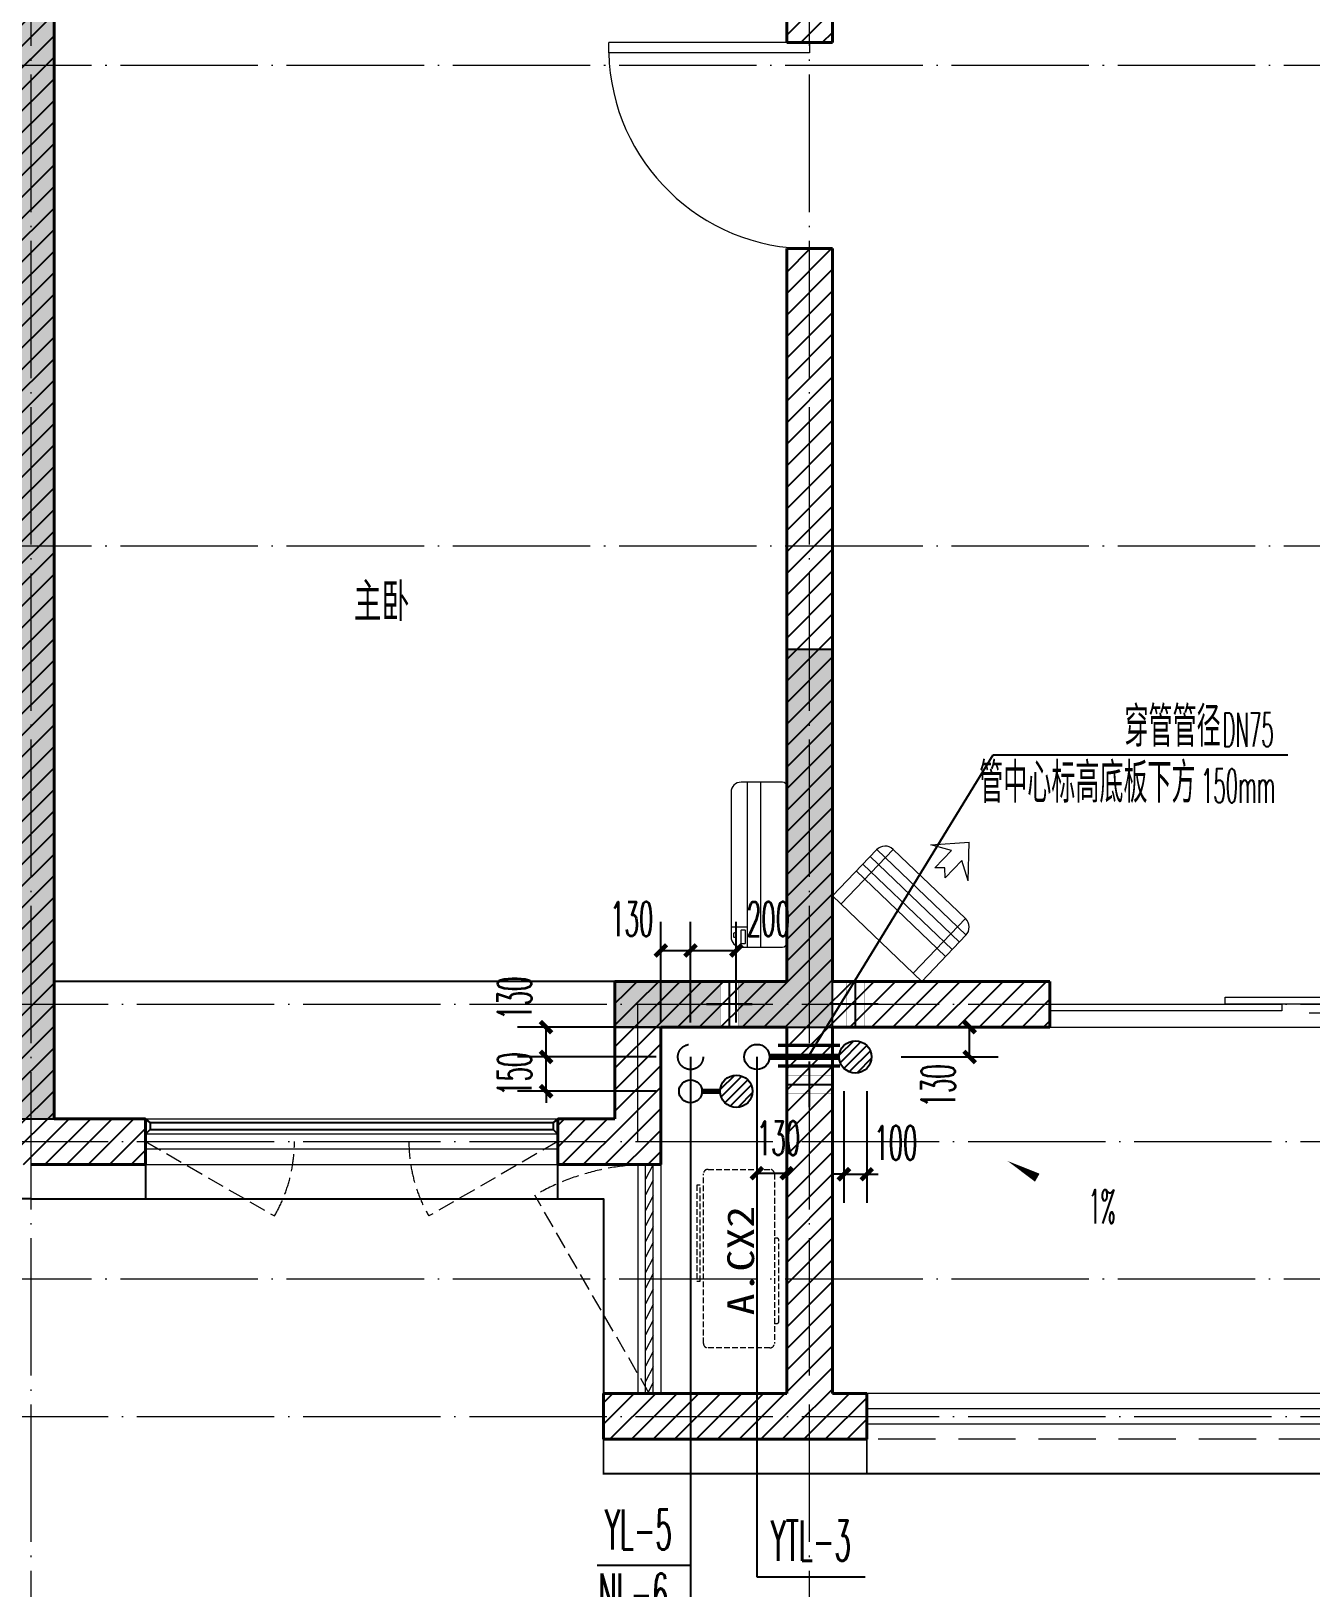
# Model space of a CAD drawing. Extents: x 27938 to 1042331, y -235042 to 1535213.
# Drawn here: x 706817 to 712406, y 134034 to 140832 of the extents above; entities that cross this region are included whole.
import ezdxf

# ---------------------------------------------------------------- set-up
doc = ezdxf.new("R2010")
doc.units = 0
doc.header["$LTSCALE"] = 1000
doc.header["$MEASUREMENT"] = 0
doc.linetypes.add('DASH', pattern=[0.35, 0.25, -0.1])
doc.linetypes.add('DOTE', pattern=[2.42, 2, -0.2, 0.02, -0.2])
for name, color, linetype in [('$RECOVER_210609100354-0', 7, 'Continuous'), ('$RECOVER_210609100354-5', 7, 'Continuous'), ('3-栏杆1', 135, 'Continuous'), ('3.5方案汇报，与郭总、侯月琴确定户型_t8$0$2020.03.04 -1安徽标准化洋房户型(UA）_t8_t8$0$看线', 154, 'Continuous'), ('COLUMN', 9, 'Continuous'), ('DIM_凝结', 3, 'Continuous'), ('DIM_阳台', 132, 'Continuous'), ('DIM_雨水', 3, 'Continuous'), ('EQUIP_地漏', 7, 'Continuous'), ('PIPE-凝结', 150, 'N'), ('PIPE-阳台', 132, 'YT'), ('PUB_TEXT', 4, 'Continuous'), ('TWT_DIM', 3, 'Continuous'), ('VALVE_不分区给水', 7, 'Continuous'), ('VPIPE-凝结', 150, 'Continuous'), ('VPIPE-阳台', 132, 'YT'), ('VPIPE-雨水', 4, 'DASH'), ('保温', 6, 'Continuous'), ('机电标识类', 1, 'Continuous'), ('看线', 251, 'Continuous')]:
    doc.layers.add(name, color=color, linetype=linetype)
for name, color, linetype, lineweight in [('DOTE', 19, 'DOTE', 9), ('PUB_HATCH', 8, 'Continuous', 9), ('WALL', 9, 'Continuous', 40), ('WINDOW', 8, 'Continuous', 15), ('平面-排水沟', 86, 'Continuous', 15), ('平面-栏杆', 135, 'Continuous', 15), ('平面-看线', 45, 'Continuous', 15), ('平面-空调室内机', 176, 'Continuous', 9), ('平面-空调预留孔', 173, 'Continuous', 15), ('空调', 76, 'Continuous', 13)]:
    doc.layers.add(name, color=color, linetype=linetype, lineweight=lineweight)
doc.styles.add('_TCH_DIM', font='SIMPLEX.shx', dxfattribs={"width": 0.6, "oblique": 10, "bigfont": 'hztxt.shx'})
doc.styles.add('_TCH_DIM_T3', font='SIMPLEX.shx', dxfattribs={"width": 0.494118, "bigfont": 'GBCBIG.shx'})
doc.styles.add('_TWT_SERIAL', font='simplex.shx', dxfattribs={"width": 0.6, "oblique": 10, "height": 3, "bigfont": 'aadri.shx'})
doc.styles.get("Standard").update_dxf_attribs({"font": 'gbenor.shx', "bigfont": 'gbcbig.shx'})
doc.styles.add('黑体', font='simhei.ttf')
doc.linetypes.add('N', pattern='A,3,-0.2,["N",Standard,S=0.25,R=0,X=-0.1,Y=-0.115],-0.2', length=3.4)
doc.linetypes.add('YT', pattern='A,3,-0.2,["YT",Standard,S=0.25,R=0,X=-0.1,Y=-0.115],-0.35', length=3.55)
doc.dimstyles.new('_TWT_ARCH&&50', dxfattribs={"dimtxt": 148.75, "dimasz": 50, "dimexe": 125, "dimexo": 150, "dimgap": 63.125, "dimtad": 1, "dimdec": 0, "dimzin": 0, "dimdsep": 46, "dimtxsty": '_TCH_DIM_T3', "dimblk": 'ARCHTICK', "dimcen": 0.09, "dimclrt": 7, "dimazin": 2, "dimtfac": 1, "dimtdec": 0, "dimtix": 1, "dimtmove": 2, "dimatfit": 3, "dimfxl": 1, "dimtolj": 1, "dimtzin": 0, "dimarcsym": 0})
pattern_1 = [(45, (0, 47.75), (-47.022601, 47.022601), [])]

# ---------------------------------------------------------------- blocks, each defined once
blk = doc.blocks.new('GFDGDGRDGRDG')
at = {"layer": 'DOTE', "linetype": 'DOTE', "ltscale": 0.3}
for p, q in [((599993.7, 360558.3), (599993.7, 376108.3)), ((603393.7, 360558.3), (603393.7, 368758.3)), ((626393.7, 368458.3), (573593.7, 368458.3)), ((626393.7, 366358.3), (573593.7, 366358.3)), ((573593.7, 364358.3), (626393.7, 364358.3)), ((602643.7, 363758.3), (602643.7, 364358.3)), ((573593.7, 363758.3), (626393.7, 363758.3)), ((626393.7, 363158.3), (573593.7, 363158.3)), ((573593.7, 362558.3), (626393.7, 362558.3))]:
    blk.add_line(p, q, dxfattribs=at)
blk = doc.blocks.new('HFHFHFHFTF')
at = {"layer": 'PUB_HATCH'}
blk.add_hatch(color=256, dxfattribs=at).paths.add_polyline_path([(564216.6, 366523.7), (564216.6, 368173.7), (564016.6, 368173.7), (564016.6, 366723.7), (563266.6, 366723.7), (563266.6, 366523.7)])
at = {"layer": 'COLUMN', "color": 8}
for p, q in [((564216.6, 368173.7), (564016.6, 368173.7)), ((564016.6, 368173.7), (564016.6, 366723.7)), ((564216.6, 366523.7), (564216.6, 368173.7)), ((564016.6, 366723.7), (563266.6, 366723.7)), ((563266.6, 366723.7), (563266.6, 366523.7)), ((563266.6, 366523.7), (564216.6, 366523.7))]:
    blk.add_line(p, q, dxfattribs=at)
blk = doc.blocks.new('DSFDS')
at = {"layer": '3-栏杆1', "color": 0}
for p, q in [((490702.7, 517230.7), (490682.5, 517248.5)), ((490682.5, 517248.5), (490702.7, 517230.7)), ((490682.5, 517181.5), (490702.7, 517201.4)), ((492462.2, 517230.6), (490702.7, 517230.7)), ((490702.7, 517230.7), (490702.7, 517201.4)), ((490702.7, 517201.4), (492462.2, 517201.3)), ((492462.2, 517230.7), (492482.5, 517248.5)), ((492482.5, 517248.5), (492462.2, 517230.7)), ((492462.2, 517230.7), (492462.2, 517201.4)), ((492462.2, 517201.4), (492482.5, 517181.5)), ((492482.5, 517181.5), (492462.2, 517201.4))]:
    blk.add_line(p, q, dxfattribs=at)
blk = doc.blocks.new('dongkong')
at = {"color": 0}
blk.add_wipeout([(-603756, 210771), (-603756, 210570.8), (-603836, 210570.8), (-603836, 210771)], dxfattribs=at)
at = {"layer": '机电标识类', "color": 0, "linetype": 'DASH', "ltscale": 400}
for p, q in [((-603796, 210771), (-603796, 210570.8)), ((-603896, 210670.7), (-603696, 210670.7))]:
    blk.add_line(p, q, dxfattribs=at)
at = {"layer": '空调', "color": 0, "linetype": 'DASH', "const_width": 2}
blk.add_lwpolyline([(-603756, 210771), (-603756, 210570.8), (-603836, 210570.8), (-603836, 210771)], close=True, dxfattribs=at)
blk = doc.blocks.new('ferre')
at = {"layer": '平面-空调预留孔', "color": 0, "linetype": 'DASH', "ltscale": 0.1}
for p, q in [((93392.7, 115403.5), (93392.7, 115393.5)), ((93402.7, 115383.5), (93755.6, 115383.5)), ((93765.6, 115393.5), (93765.6, 115403.5))]:
    blk.add_line(p, q, dxfattribs=at)
blk.add_lwpolyline([(93996.7, 115742.6), (93576.8, 115742.6), (93576.8, 115727.5), (93996.7, 115727.5)], close=True, dxfattribs=at)
blk.add_lwpolyline([(94045.9, 115403.5), (93305.9, 115403.5, -0.414214), (93285.9, 115423.5), (93285.9, 115693.5, -0.414214), (93305.9, 115713.5), (94045.9, 115713.5, -0.414214), (94065.9, 115693.5), (94065.9, 115423.5, -0.414214)], format="xyb", close=True, dxfattribs=at)
for centre, start, end in [((93402.7, 115393.5), 180, 270), ((93755.6, 115393.5), 270, 0)]:
    blk.add_arc(centre, 10, start, end, dxfattribs=at)
at = {"layer": '平面-空调预留孔', "color": 0, "linetype": 'DASH', "ltscale": 0.1, "style": '黑体', "width": 1.2}
blk.add_text('A.CX2', height=117.05, dxfattribs=at).set_placement((93428.3, 115492.1))
blk = doc.blocks.new('fergve')
at = {"layer": '平面-空调预留孔', "color": 8, "linetype": 'DASH', "ltscale": 0.1}
blk.add_blockref('ferre', (25670, -60415.8), dxfattribs=at)
blk = doc.blocks.new('A$C001338C2')
at = {"color": 0}
for p, q in [((845, 303.6), (55, 303.6)), ((109.1, 214.8), (109.1, 303.6)), ((0, 248.6), (0, 22)), ((900, 22), (900, 248.6)), ((22, 0), (878, 0))]:
    blk.add_line(p, q, dxfattribs=at)
at = {"color": 0, "lineweight": 5}
for p, q in [((900, 214.8), (0, 214.8)), ((900, 143.2), (0, 143.2))]:
    blk.add_line(p, q, dxfattribs=at)
at = {"color": 0}
for points in [[(73.1, 275), (56.8, 275, -0.414214), (51.3, 280.5), (51.3, 283.4, -0.414214), (56.8, 288.9), (73.1, 288.9, -0.414214), (78.6, 283.4), (78.6, 280.5, -0.414214)], [(89.2, 226.4), (22.2, 226.4, -0.414214), (16.7, 231.9), (16.7, 243.1, -0.414214), (22.2, 248.6), (89.2, 248.6, -0.414214), (94.7, 243.1), (94.7, 231.9, -0.414214)]]:
    blk.add_lwpolyline(points, format="xyb", close=True, dxfattribs=at)
for centre, radius, start, end in [((55, 248.6), 55, 90, 180), ((845, 248.6), 55, 360, 90), ((22, 22), 22, 180, 270), ((878, 22), 22, 270, 360)]:
    blk.add_arc(centre, radius, start, end, dxfattribs=at)
blk = doc.blocks.new('dasdasf1sa2f31as32f')
at = {"color": 0}
for p, q in [((-116, 585.6), (43.3, 640.5)), ((82.7, 476.6), (43.3, 640.5)), ((-22.8, 585.5), (-116, 585.6)), ((-22.8, 585.5), (-73.4, 493.2)), ((32.4, 555.1), (-18.1, 462.9)), ((82.7, 476.6), (32.4, 555.1)), ((-473.5, 259.7), (-339.5, 504)), ((-269.8, 524.3), (-427.7, 236.5)), ((134.6, 245.5), (-338.8, 505.1)), ((-269.8, 524.3), (113.7, 314)), ((-31.3, 504.4), (-73.4, 493.2)), ((-18.1, 462.9), (-31.3, 504.4)), ((92.6, 168.8), (-380.9, 428.5)), ((114.7, 208.4), (-359.1, 468.2)), ((72.3, 131.9), (-401.1, 391.6)), ((113.7, 314), (-44.2, 26.2)), ((0, 0), (-473.5, 259.7)), ((134, 244.4), (0, 0))]:
    blk.add_line(p, q, dxfattribs=at)
for centre, start, end in [((-294.5, 479.4), 61.25933, 151.25933), ((89, 269), 331.25933, 61.25933)]:
    blk.add_arc(centre, 51.3, start, end, dxfattribs=at)
blk = doc.blocks.new('A$C04040EB5')
at = {"layer": '保温', "linetype": 'Continuous', "ltscale": 10}
h = blk.add_hatch(dxfattribs=at)
h.set_pattern_fill('HEX', color=251, scale=10, angle=90, style=0)
h.set_pattern_definition([(90, (-503782.47, -516048.461), (-16.49778, 1e-15), [9.525, -19.05]), (210, (-503782.47, -516048.461), (8.24889, -14.2874966), [9.525, -19.05]), (150, (-503782.47, -516038.936), (-8.24889, -14.2874966), [9.525, -19.05])])
edge = h.paths.add_edge_path()
edge.add_line((200, 4800), (0, 4800))
edge.add_line((0, 4800), (0.1, 0))
edge.add_line((0.1, 0), (200.1, 0))
edge.add_line((200.1, 0), (200, 4800))
at = {"layer": '保温', "color": 251, "linetype": 'ByBlock', "ltscale": 10}
blk.add_line((0, 0), (200, 0), dxfattribs=at)
blk = doc.blocks.new('$VALVE$00000533')
at = {"ltscale": 0.5, "const_width": 25}
for points in [[(-225, 75), (225, 75)], [(-225, -75), (225, -75)]]:
    blk.add_lwpolyline(points, dxfattribs=at)
blk = doc.blocks.new('_ArchTick')
at = {"color": 0, "linetype": 'ByBlock', "const_width": 0.4}
blk.add_lwpolyline([(-0.5, -0.5), (0.5, 0.5)], dxfattribs=at)
blk = doc.blocks.new('*D369')
at = {"layer": 'Defpoints', "color": 0}
for p in [(710466.6, 136482.2), (710915.8, 136482.2), (710466.6, 136352.3)]:
    blk.add_point(p, dxfattribs=at)
at = {"layer": 'TWT_DIM', "color": 0, "lineweight": -2}
for p, q in [((710616.6, 136482.2), (711040.8, 136482.2)), ((710915.8, 136352.3), (710915.8, 136482.2)), ((710616.6, 136352.3), (711040.8, 136352.3))]:
    blk.add_line(p, q, dxfattribs=at)
at = {"layer": 'TWT_DIM', "color": 0, "lineweight": -2, "xscale": 50, "yscale": 50, "zscale": 50}
for p, rotation in [((710915.8, 136482.2), 90), ((710915.8, 136352.3), 270)]:
    blk.add_blockref('_ArchTick', p, dxfattribs=dict(at, rotation=rotation))
at = {"layer": 'TWT_DIM', "color": 7, "insert": (710778.3, 136225.7), "char_height": 148.75, "attachment_point": 5, "rotation": 90, "style": '_TCH_DIM_T3'}
blk.add_mtext('\\A1;130', dxfattribs=at)
blk = doc.blocks.new('*D370')
at = {"layer": 'Defpoints', "color": 0}
for p in [(710366.6, 136352.3), (710466.6, 136352.3), (710466.6, 135839.8)]:
    blk.add_point(p, dxfattribs=at)
at = {"layer": 'TWT_DIM', "color": 0, "lineweight": -2}
for p, q in [((710366.6, 136202.3), (710366.6, 135714.8)), ((710466.6, 136202.3), (710466.6, 135714.8)), ((710366.6, 135839.8), (710316.6, 135839.8)), ((710366.6, 135839.8), (710466.6, 135839.8)), ((710466.6, 135839.8), (710516.6, 135839.8))]:
    blk.add_line(p, q, dxfattribs=at)
at = {"layer": 'TWT_DIM', "color": 0, "lineweight": -2, "xscale": 50, "yscale": 50, "zscale": 50}
blk.add_blockref('_ArchTick', (710366.6, 135839.8), dxfattribs=at)
at = {"layer": 'TWT_DIM', "color": 0, "lineweight": -2, "xscale": 50, "yscale": 50, "zscale": 50, "rotation": 180}
blk.add_blockref('_ArchTick', (710466.6, 135839.8), dxfattribs=at)
at = {"layer": 'TWT_DIM', "color": 7, "insert": (710593.2, 135977.3), "char_height": 148.75, "attachment_point": 5, "style": '_TCH_DIM_T3'}
blk.add_mtext('\\A1;100', dxfattribs=at)
blk = doc.blocks.new('*D371')
at = {"layer": 'Defpoints', "color": 0}
for p in [(709986.6, 136352.3), (710116.6, 136352.3), (710116.6, 135844.8)]:
    blk.add_point(p, dxfattribs=at)
at = {"layer": 'TWT_DIM', "color": 0, "lineweight": -2}
for p, q in [((709986.6, 136202.3), (709986.6, 135719.8)), ((710116.6, 136202.3), (710116.6, 135719.8)), ((709986.6, 135844.8), (710116.6, 135844.8))]:
    blk.add_line(p, q, dxfattribs=at)
at = {"layer": 'TWT_DIM', "color": 0, "lineweight": -2, "xscale": 50, "yscale": 50, "zscale": 50, "rotation": 180}
blk.add_blockref('_ArchTick', (709986.6, 135844.8), dxfattribs=at)
at = {"layer": 'TWT_DIM', "color": 0, "lineweight": -2, "xscale": 50, "yscale": 50, "zscale": 50}
blk.add_blockref('_ArchTick', (710116.6, 135844.8), dxfattribs=at)
at = {"layer": 'TWT_DIM', "color": 7, "insert": (710081.2, 135997.9), "char_height": 148.75, "attachment_point": 5, "style": '_TCH_DIM_T3'}
blk.add_mtext('\\A1;130', dxfattribs=at)
blk = doc.blocks.new('*D372')
at = {"layer": 'Defpoints', "color": 0}
for p in [(709896.6, 136817.1), (709696.6, 136352.3), (709896.6, 136352.3)]:
    blk.add_point(p, dxfattribs=at)
at = {"layer": 'TWT_DIM', "color": 0, "lineweight": -2}
for p, q in [((709696.6, 136502.3), (709696.6, 136942.1)), ((709896.6, 136502.3), (709896.6, 136942.1)), ((709696.6, 136817.1), (709896.6, 136817.1))]:
    blk.add_line(p, q, dxfattribs=at)
at = {"layer": 'TWT_DIM', "color": 0, "lineweight": -2, "xscale": 50, "yscale": 50, "zscale": 50, "rotation": 180}
blk.add_blockref('_ArchTick', (709696.6, 136817.1), dxfattribs=at)
at = {"layer": 'TWT_DIM', "color": 0, "lineweight": -2, "xscale": 50, "yscale": 50, "zscale": 50}
blk.add_blockref('_ArchTick', (709896.6, 136817.1), dxfattribs=at)
at = {"layer": 'TWT_DIM', "color": 7, "insert": (710036.7, 136954.6), "char_height": 148.75, "attachment_point": 5, "style": '_TCH_DIM_T3'}
blk.add_mtext('\\A1;200', dxfattribs=at)
blk = doc.blocks.new('*D373')
at = {"layer": 'Defpoints', "color": 0}
for p in [(709696.6, 136817.1), (709566.6, 136352.3), (709696.6, 136352.3)]:
    blk.add_point(p, dxfattribs=at)
at = {"layer": 'TWT_DIM', "color": 0, "lineweight": -2}
for p, q in [((709566.6, 136502.3), (709566.6, 136942.1)), ((709696.6, 136502.3), (709696.6, 136942.1)), ((709566.6, 136817.1), (709696.6, 136817.1))]:
    blk.add_line(p, q, dxfattribs=at)
at = {"layer": 'TWT_DIM', "color": 0, "lineweight": -2, "xscale": 50, "yscale": 50, "zscale": 50, "rotation": 180}
blk.add_blockref('_ArchTick', (709566.6, 136817.1), dxfattribs=at)
at = {"layer": 'TWT_DIM', "color": 0, "lineweight": -2, "xscale": 50, "yscale": 50, "zscale": 50}
blk.add_blockref('_ArchTick', (709696.6, 136817.1), dxfattribs=at)
at = {"layer": 'TWT_DIM', "color": 7, "insert": (709440, 136954.6), "char_height": 148.75, "attachment_point": 5, "style": '_TCH_DIM_T3'}
blk.add_mtext('\\A1;130', dxfattribs=at)
blk = doc.blocks.new('*D374')
at = {"layer": 'Defpoints', "color": 0}
for p in [(709065.6, 136352.3), (709696.6, 136352.3), (709696.6, 136202.3)]:
    blk.add_point(p, dxfattribs=at)
at = {"layer": 'TWT_DIM', "color": 0, "lineweight": -2}
for p, q in [((709065.6, 136352.3), (709065.6, 136402.3)), ((709546.6, 136352.3), (708940.6, 136352.3)), ((709065.6, 136202.3), (709065.6, 136352.3)), ((709546.6, 136202.3), (708940.6, 136202.3)), ((709065.6, 136202.3), (709065.6, 136152.3))]:
    blk.add_line(p, q, dxfattribs=at)
at = {"layer": 'TWT_DIM', "color": 0, "lineweight": -2, "xscale": 50, "yscale": 50, "zscale": 50}
for p, rotation in [((709065.6, 136352.3), 270), ((709065.6, 136202.3), 90)]:
    blk.add_blockref('_ArchTick', p, dxfattribs=dict(at, rotation=rotation))
at = {"layer": 'TWT_DIM', "color": 7, "insert": (708928.1, 136277.3), "char_height": 148.75, "attachment_point": 5, "rotation": 90, "style": '_TCH_DIM_T3'}
blk.add_mtext('\\A1;150', dxfattribs=at)
blk = doc.blocks.new('*D375')
at = {"layer": 'Defpoints', "color": 0}
for p in [(709065.6, 136482.3), (709696.6, 136482.3), (709696.6, 136352.3)]:
    blk.add_point(p, dxfattribs=at)
at = {"layer": 'TWT_DIM', "color": 0, "lineweight": -2}
for p, q in [((709546.6, 136482.3), (708940.6, 136482.3)), ((709065.6, 136352.3), (709065.6, 136482.3)), ((709546.6, 136352.3), (708940.6, 136352.3))]:
    blk.add_line(p, q, dxfattribs=at)
at = {"layer": 'TWT_DIM', "color": 0, "lineweight": -2, "xscale": 50, "yscale": 50, "zscale": 50}
for p, rotation in [((709065.6, 136482.3), 90), ((709065.6, 136352.3), 270)]:
    blk.add_blockref('_ArchTick', p, dxfattribs=dict(at, rotation=rotation))
at = {"layer": 'TWT_DIM', "color": 7, "insert": (708928.1, 136608.9), "char_height": 148.75, "attachment_point": 5, "rotation": 90, "style": '_TCH_DIM_T3'}
blk.add_mtext('\\A1;130', dxfattribs=at)
blk = doc.blocks.new('$TwtSys$00000141')
for p, q in [((-141, 12), (-15, 138)), ((-141, 12), (-15, 138)), ((-131, -53), (53, 131)), ((-131, -53), (53, 131)), ((-100, -100), (100, 100)), ((-100, -100), (100, 100)), ((-49, -131), (131, 49)), ((-49, -131), (131, 49)), ((17, -138), (138, -17)), ((17, -138), (138, -17))]:
    blk.add_line(p, q)
blk.add_circle((0, 0), 141)
blk.add_circle((0, 0), 141)
blk = doc.blocks.new('$WINLIB2D$00000001')
at = {"color": 0}
for points in [[(-0.5, 0.5), (-0.5, -0.5)], [(-0.5, 0.5), (0.5, 0.5)], [(0.5, -0.5), (0.5, 0.5)], [(0.5, 0.1667), (-0.5, 0.1667)], [(0.5, -0.1667), (-0.5, -0.1667)], [(-0.5, -0.5), (0.5, -0.5)]]:
    blk.add_lwpolyline(points, dxfattribs=at)
blk = doc.blocks.new('$DorLib2D$00000138')
at = {"color": 0, "linetype": 'Continuous'}
for p, q in [((-0.2875, 0), (-0.2875, 0.1538)), ((-0.2875, 0.1538), (0, 0.1538)), ((0, 0.1538), (0, 0)), ((0.2875, 0.1538), (0, 0.1538)), ((0.2875, 0), (0.2875, 0.1538)), ((-0.5, -0.1399), (-0.5, 0)), ((-0.5, 0), (-0.2188, 0)), ((0, 0), (-0.2875, 0)), ((-0.2188, 0), (-0.2188, -0.1399)), ((0, 0), (0.2875, 0)), ((0.2188, 0), (0.2188, -0.1399)), ((0.5, 0), (0.2188, 0)), ((0.5, 0), (0.5, -0.1946)), ((0.5, -0.1399), (0.5, 0)), ((-0.2188, -0.1399), (-0.5, -0.1399)), ((0.2188, -0.1399), (0.5, -0.1399)), ((-0.1857, -0.186), (-0.037, -0.186)), ((-0.037, -0.186), (-0.1019, -0.2583)), ((-0.1019, -0.2583), (-0.1019, -0.186)), ((0.1857, -0.186), (0.037, -0.186)), ((0.037, -0.186), (0.1019, -0.2583)), ((0.1019, -0.2583), (0.1019, -0.186))]:
    blk.add_line(p, q, dxfattribs=at)
blk = doc.blocks.new('$DorLib2D$00000001')
for p, q in [((0.45, 0.975), (0.5, 0.975)), ((0.45, 0), (0.45, 0.975)), ((0.5, 0), (0.5, 0.975)), ((0.5, 0), (0.45, 0))]:
    blk.add_line(p, q)
at = {"lineweight": 13}
blk.add_arc((0.475, 0), 0.975, 91.46928, 180, dxfattribs=at)
blk = doc.blocks.new('$WINLIB2D$00000039')
at = {"color": 0}
for points in [[(-0.5, 0.5), (-0.5, -0.5)], [(0.5, 0.5), (-0.5, 0.5)], [(0.5, -0.5), (0.5, 0.5)], [(-0.5, 0.1667), (0.5, 0.1667)], [(-0.3839, -0.1667), (-0.448, 0.1667)], [(-0.3159, -0.1667), (-0.38, 0.1667)], [(-0.2479, -0.1667), (-0.312, 0.1667)], [(-0.1799, -0.1667), (-0.244, 0.1667)], [(-0.1119, -0.1667), (-0.176, 0.1667)], [(-0.0439, -0.1667), (-0.108, 0.1667)], [(0.0241, -0.1667), (-0.04, 0.1667)], [(0.0921, -0.1667), (0.028, 0.1667)], [(0.16, -0.1667), (0.0959, 0.1667)], [(0.228, -0.1667), (0.1639, 0.1667)], [(0.296, -0.1667), (0.2319, 0.1667)], [(0.364, -0.1667), (0.2999, 0.1667)], [(0.432, -0.1667), (0.3679, 0.1667)], [(0.5, -0.1667), (0.4359, 0.1667)], [(-0.4519, -0.1667), (-0.5, 0.0836)], [(-0.5, -0.1667), (0.5, -0.1667)], [(0.5, -0.5), (-0.5, -0.5)]]:
    blk.add_lwpolyline(points, dxfattribs=at)

msp = doc.modelspace()

# ---------------------------------------------------------------- hatches: boundary and pattern name
at = {"layer": '$RECOVER_210609100354-5'}
h = msp.add_hatch(dxfattribs=at)
h.set_pattern_fill('普通砖', color=256, scale=50, style=0)
h.set_pattern_definition(pattern_1)
h.paths.add_polyline_path([(706816.6, 140982.3), (706716.6, 140882.3), (706716.6, 136082.3), (706816.6, 136015.7), (706916.6, 136082.3), (706916.6, 140882.3)])
h = msp.add_hatch(dxfattribs=at)
h.set_pattern_fill('普通砖', color=256, scale=50, style=0)
h.set_pattern_definition(pattern_1)
h.paths.add_polyline_path([(710116.6, 140882.3), (710116.6, 140782.3), (710316.6, 140782.3), (710316.6, 140882.3), (710216.6, 140915.7)])
h = msp.add_hatch(dxfattribs=at)
h.set_pattern_fill('普通砖', color=256, scale=50, style=0)
h.set_pattern_definition(pattern_1)
h.paths.add_polyline_path([(709366.6, 136082.3), (709566.6, 135882.3), (709566.6, 136482.3), (709366.6, 136682.3)])
h = msp.add_hatch(dxfattribs=at)
h.set_pattern_fill('普通砖', color=256, scale=50, style=0)
h.set_pattern_definition(pattern_1)
h.paths.add_polyline_path([(706716.6, 136082.3), (706316.6, 136082.3), (706316.6, 135882.3), (706816.6, 135882.3), (706816.6, 136015.7)])
h = msp.add_hatch(dxfattribs=at)
h.set_pattern_fill('普通砖', color=256, scale=50, style=0)
h.set_pattern_definition(pattern_1)
h.paths.add_polyline_path([(706816.6, 135882.3), (707316.6, 135882.3), (707316.6, 136082.3), (706916.6, 136082.3), (706816.6, 136015.7)])
h = msp.add_hatch(dxfattribs=at)
h.set_pattern_fill('普通砖', color=256, scale=50, style=0)
h.set_pattern_definition(pattern_1)
h.paths.add_polyline_path([(709366.6, 136082.3), (709116.6, 136082.3), (709116.6, 135882.3), (709566.6, 135882.3)])
h = msp.add_hatch(dxfattribs=at)
h.set_pattern_fill('普通砖', color=256, scale=50, style=0)
h.set_pattern_definition(pattern_1)
h.paths.add_polyline_path([(710216.6, 134815.7), (710116.6, 134882.3), (709316.6, 134882.3), (709316.6, 134682.3), (710216.6, 134682.3)])
h = msp.add_hatch(dxfattribs=at)
h.set_pattern_fill('普通砖', color=256, scale=50, style=0)
h.set_pattern_definition(pattern_1)
h.paths.add_polyline_path([(710216.6, 134815.7), (710216.6, 134682.3), (710466.6, 134682.3), (710466.6, 134882.3), (710316.6, 134882.3)])

# ---------------------------------------------------------------- linework, layer by layer
at = {"layer": '$RECOVER_210609100354-0', "color": 8, "const_width": 8}
msp.add_lwpolyline([(709316.6, 134682.3), (709316.6, 134532.3), (710466.6, 134532.3), (710466.6, 134682.3)], dxfattribs=at)
at = {"layer": '3.5方案汇报，与郭总、侯月琴确定户型_t8$0$2020.03.04 -1安徽标准化洋房户型(UA）_t8_t8$0$看线', "color": 8, "ltscale": 10}
msp.add_lwpolyline([(709366.6, 136682.3), (706916.6, 136682.3)], dxfattribs=at)
at = {"layer": 'DIM_凝结'}
for p, q in [((711018.5, 137672), (712305.6, 137672)), ((709696.6, 136202.3), (709696.6, 133851.8))]:
    msp.add_line(p, q, dxfattribs=at)
at = {"layer": 'DIM_阳台'}
for p, q in [((709986.6, 136352.3), (709986.6, 134082.2)), ((709986.6, 134082.2), (710458.7, 134082.2))]:
    msp.add_line(p, q, dxfattribs=at)
at = {"layer": 'DIM_雨水'}
for p, q in [((709696.6, 136352.3), (709696.6, 134130.6)), ((709696.6, 134130.6), (709288.7, 134130.6))]:
    msp.add_line(p, q, dxfattribs=at)
at = {"layer": 'PIPE-凝结', "ltscale": 0.5, "const_width": 22.5}
msp.add_lwpolyline([(709746.6, 136202.3), (709826.1, 136202.3)], dxfattribs=at)
at = {"layer": 'VPIPE-凝结'}
msp.add_circle((709696.6, 136202.3), 50, dxfattribs=at)
at = {"layer": 'VPIPE-阳台'}
msp.add_circle((709986.6, 136352.3), 55, dxfattribs=at)
at = {"layer": 'VPIPE-雨水'}
msp.add_circle((709696.6, 136352.3), 55, dxfattribs=at)
at = {"layer": 'WALL', "color": 8}
for p, q in [((706916.6, 140882.3), (706916.6, 136082.3)), ((710116.6, 140882.3), (710116.6, 140782.3)), ((710316.6, 140782.3), (710316.6, 140882.3)), ((710116.6, 140782.3), (710316.6, 140782.3)), ((710316.6, 139882.3), (710116.6, 139882.3)), ((710116.6, 139882.3), (710116.6, 136682.3)), ((709366.6, 136082.3), (709366.6, 136682.3)), ((711266.6, 136482.3), (711266.6, 136682.3)), ((709566.6, 135882.3), (709566.6, 136482.3)), ((707316.6, 136082.3), (706916.6, 136082.3)), ((707316.6, 135882.3), (707316.6, 136082.3)), ((709366.6, 136082.3), (709116.6, 136082.3)), ((709116.6, 136082.3), (709116.6, 135882.3)), ((706816.6, 135882.3), (707316.6, 135882.3)), ((709116.6, 135882.3), (709566.6, 135882.3)), ((710116.6, 134882.3), (709316.6, 134882.3)), ((709316.6, 134682.3), (709316.6, 134882.3)), ((710316.6, 134882.3), (710466.6, 134882.3)), ((710466.6, 134882.3), (710466.6, 134682.3)), ((710216.6, 134682.3), (709316.6, 134682.3)), ((710216.6, 134682.3), (710466.6, 134682.3))]:
    msp.add_line(p, q, dxfattribs=at)
at = {"layer": 'WINDOW', "color": 8}
msp.add_line((711266.6, 136482.3), (714866.6, 136482.3), dxfattribs=at)
at = {"layer": 'WINDOW', "color": 8, "linetype": 'DASH', "ltscale": 0.3}
for points in [[(707316.6, 135982.3), (707879.7, 135657.7, 0.131485), (707966.6, 135982.3)], [(707316.6, 135982.3), (707879.7, 135657.7, 0.131485), (707966.6, 135982.3)], [(709116.6, 135982.3), (708553.5, 135657.7, -0.131485), (708466.6, 135982.3)], [(709116.6, 135982.3), (708553.5, 135657.7, -0.131485), (708466.6, 135982.3)], [(709516.6, 134882.3), (709016.6, 135748.4, -0.131652), (709516.6, 135882.3)], [(709516.6, 134882.3), (709016.6, 135748.4, -0.131652), (709516.6, 135882.3)]]:
    msp.add_lwpolyline(points, format="xyb", dxfattribs=at)
at = {"layer": '平面-排水沟', "color": 8}
msp.add_lwpolyline([(711377.7, 135731, 0, 0, 0), (711080.4, 135898.5, 0, 40, 0), (711211.1, 135824.9, 0, 0, 0)], format="xyseb", dxfattribs=at)
at = {"layer": '平面-栏杆', "color": 8}
for points in [[(714966.6, 134815.7), (710466.6, 134815.7)], [(714966.6, 134749), (710466.6, 134749)]]:
    msp.add_lwpolyline(points, dxfattribs=at)
at = {"layer": '平面-看线', "color": 8}
msp.add_lwpolyline([(714966.6, 134882.3), (710466.6, 134882.3)], dxfattribs=at)
at = {"layer": '平面-看线', "color": 8, "linetype": 'DASH'}
msp.add_lwpolyline([(714966.6, 134682.3), (710466.6, 134682.3)], dxfattribs=at)
at = {"layer": '看线', "color": 8, "ltscale": 0.5}
for points in [[(707316.6, 135882.3), (707316.6, 135732.3), (709116.6, 135732.3), (709116.6, 135882.3)], [(706816.6, 135732.3), (704316.6, 135732.3), (704316.6, 134882.3)], [(706816.6, 135732.3), (709316.6, 135732.3), (709316.6, 134882.3)], [(710466.6, 134532.3), (714966.6, 134532.3)]]:
    msp.add_lwpolyline(points, dxfattribs=at)

# ---------------------------------------------------------------- block references
at = {"color": 8}
for name, p in [('HFHFHFHFTF', (146100, -230041.4)), ('A$C04040EB5', (706716.6, 136082.3))]:
    msp.add_blockref(name, p, dxfattribs=at)
at = {"color": 8, "rotation": 90}
msp.add_blockref('fergve', (765050.7, 16125.5), dxfattribs=at)
at = {"layer": '3-栏杆1', "color": 8}
msp.add_blockref('DSFDS', (216634.1, -381166.1), dxfattribs=at)
at = {"layer": '3.5方案汇报，与郭总、侯月琴确定户型_t8$0$2020.03.04 -1安徽标准化洋房户型(UA）_t8_t8$0$看线', "ltscale": 10}
msp.add_blockref('GFDGDGRDGRDG', (106822.9, -227776), dxfattribs=at)
at = {"layer": 'EQUIP_地漏', "xscale": 0.5, "yscale": 0.5, "zscale": 0.5, "rotation": 180}
msp.add_blockref('$TwtSys$00000141', (709896.6, 136202.3), dxfattribs=at)
at = {"layer": 'WINDOW', "color": 8}
for name, p, xscale, yscale, zscale, rotation in [('$DorLib2D$00000001', (710216.6, 140332.3), -900, -900, -900, 270.0000000020753), ('$DorLib2D$00000138', (713066.6, 136582.3), -3600, 199.9999999990687, -3600, 359.9999999997777), ('$WINLIB2D$00000001', (708216.6, 135982.3), 1800, -199.9999999990687, 1800, 359.9999999997785), ('$WINLIB2D$00000039', (709516.6, 135382.3), -1000, -100, -1000, 270)]:
    msp.add_blockref(name, p, dxfattribs=dict(at, xscale=xscale, yscale=yscale, zscale=zscale, rotation=rotation))
at = {"layer": '平面-空调预留孔', "color": 8, "xscale": 0.800000000046565, "yscale": 0.800000000046565, "zscale": 0.800000000046565, "rotation": 90.00000023343016}
msp.add_blockref('A$C001338C2', (710116.5, 136832.3), dxfattribs=at)

# ---------------------------------------------------------------- texts
at = {"layer": 'DIM_凝结', "color": 7}
for s, height, style, width, p in [('穿管管径', 175, '_TCH_DIM', 0.6, (711592.1, 137707)), ('DN75', 148.75, '_TCH_DIM', 0.423529, (712019.4, 137707)), ('管中心标高底板下方', 175, '_TCH_DIM', 0.6, (710957.5, 137462)), ('150mm', 148.75, '_TCH_DIM', 0.423529, (711926.4, 137462)), ('NL-6', 175, '_TWT_SERIAL', 0.48, (709294.7, 133921.8))]:
    msp.add_text(s, height=height, dxfattribs=dict(at, style=style, width=width)).set_placement(p)
at = {"layer": 'DIM_阳台', "color": 7, "style": '_TWT_SERIAL', "width": 0.48}
msp.add_text('YTL-3', height=175, dxfattribs=at).set_placement((710047.7, 134152.2))
at = {"layer": 'DIM_雨水', "color": 7, "style": '_TWT_SERIAL', "width": 0.48}
msp.add_text('YL-5', height=175, dxfattribs=at).set_placement((709323.7, 134200.6))
at = {"layer": 'PUB_TEXT', "color": 8}
msp.add_text('主卧', height=168.79, dxfattribs=at).set_placement((708225.7, 138254.5))
at = {"layer": '平面-排水沟', "color": 8, "style": '_TCH_DIM', "width": 0.423529}
msp.add_text('1%', height=148.75, dxfattribs=at).set_placement((711434.5, 135624.7))

# ---------------------------------------------------------------- dimensions: what is measured, and where the dimension line sits
at = {"layer": 'TWT_DIM'}
for base, p1, p2, angle, picture, middle in [((709696.6, 136817.1), (709566.6, 136352.3), (709696.6, 136352.3), 0, '*D373', (709440, 136954.6)), ((709065.6, 136482.3), (709696.6, 136352.3), (709696.6, 136482.3), 90, '*D375', (708928.1, 136608.9))]:
    dim = msp.add_linear_dim(base=base, p1=p1, p2=p2, angle=angle, dimstyle='_TWT_ARCH&&50', dxfattribs=at)
    dim.commit()
    dim.dimension.update_dxf_attribs({"geometry": picture, "text_midpoint": middle, "dimtype": 129})
dim = msp.add_aligned_dim(p1=(709696.6, 136202.3), p2=(709696.6, 136352.3), distance=630.9, dimstyle='_TWT_ARCH&&50', dxfattribs=at)
dim.commit()
dim.dimension.update_dxf_attribs({"geometry": '*D374', "text_midpoint": (708928.1, 136277.3)})

# ---------------------------------------------------------------- next in the draw order: block references
at = {"layer": '平面-空调室内机', "color": 8, "ltscale": 0.3, "xscale": -1, "rotation": 180}
msp.add_blockref('dongkong', (1313662.5, 347253.1), dxfattribs=at)
at = {"layer": '平面-空调室内机', "color": 8, "ltscale": 0.3}
for p, rotation in [((106620.5, 347253.1), 180), ((920887.3, 740028.4), 89.99999999999999)]:
    msp.add_blockref('dongkong', p, dxfattribs=dict(at, rotation=rotation))

# ---------------------------------------------------------------- next in the draw order: hatches: boundary and pattern name
at = {"layer": '$RECOVER_210609100354-5'}
h = msp.add_hatch(dxfattribs=at)
h.set_pattern_fill('普通砖', color=256, scale=50, style=0)
h.set_pattern_definition(pattern_1)
h.paths.add_polyline_path([(710316.6, 136682.3), (710316.6, 139882.3), (710116.6, 139882.3), (710116.6, 136682.3), (710216.6, 136582.3)])
h = msp.add_hatch(dxfattribs=at)
h.set_pattern_fill('普通砖', color=256, scale=50, style=0)
h.set_pattern_definition(pattern_1)
h.paths.add_polyline_path([(710316.6, 136482.3), (711266.6, 136482.3), (711266.6, 136682.3), (710316.6, 136682.3), (710216.6, 136582.3)])
h = msp.add_hatch(dxfattribs=at)
h.set_pattern_fill('普通砖', color=256, scale=50, style=0)
h.set_pattern_definition(pattern_1)
h.paths.add_polyline_path([(710216.6, 134815.7), (710316.6, 134882.3), (710316.6, 136482.3), (710216.6, 136582.3), (710116.6, 136482.3), (710116.6, 134882.3)])

# ---------------------------------------------------------------- next in the draw order: linework, layer by layer
at = {"layer": 'DIM_凝结'}
msp.add_line((710214, 136357.5), (711018.5, 137672), dxfattribs=at)
at = {"layer": 'PIPE-阳台', "ltscale": 0.5, "const_width": 27.5}
msp.add_lwpolyline([(710041.6, 136352.3), (710346.1, 136352.3)], dxfattribs=at)
at = {"layer": 'WALL', "color": 8}
for p, q in [((710316.6, 136682.3), (710316.6, 139882.3)), ((711266.6, 136682.3), (710316.6, 136682.3)), ((710116.6, 134882.3), (710116.6, 136482.3)), ((710316.6, 134882.3), (710316.6, 136482.3)), ((710316.6, 136482.3), (711266.6, 136482.3))]:
    msp.add_line(p, q, dxfattribs=at)

# ---------------------------------------------------------------- next in the draw order: block references
at = {"layer": 'EQUIP_地漏', "xscale": 0.5, "yscale": 0.5, "zscale": 0.5, "rotation": 180}
msp.add_blockref('$TwtSys$00000141', (710416.6, 136352.3), dxfattribs=at)
at = {"layer": 'VALVE_不分区给水', "xscale": -0.6, "yscale": -0.6, "zscale": 0.6, "rotation": 359.9999999999815}
msp.add_blockref('$VALVE$00000533', (710214, 136357.5), dxfattribs=at)
at = {"layer": '平面-空调室内机', "color": 8, "ltscale": 0.3, "rotation": 180}
msp.add_blockref('dongkong', (106070.4, 347253.1), dxfattribs=at)
at = {"layer": '平面-空调预留孔', "color": 8, "rotation": 344.9999999966897}
msp.add_blockref('dasdasf1sa2f31as32f', (710706.7, 136682.3), dxfattribs=at)

# ---------------------------------------------------------------- next in the draw order: dimensions: what is measured, and where the dimension line sits
at = {"layer": 'TWT_DIM'}
for base, p1, p2, angle, picture, middle in [((710915.8, 136482.2), (710466.6, 136352.3), (710466.6, 136482.2), 90, '*D369', (710778.3, 136225.7)), ((710116.6, 135844.8), (709986.6, 136352.3), (710116.6, 136352.3), 0, '*D371', (710081.2, 135997.9)), ((710466.6, 135839.8), (710366.6, 136352.3), (710466.6, 136352.3), 0, '*D370', (710593.2, 135977.3))]:
    dim = msp.add_linear_dim(base=base, p1=p1, p2=p2, angle=angle, dimstyle='_TWT_ARCH&&50', dxfattribs=at)
    dim.commit()
    dim.dimension.update_dxf_attribs({"geometry": picture, "text_midpoint": middle, "dimtype": 129})

# ---------------------------------------------------------------- next in the draw order: hatches: boundary and pattern name
at = {"layer": '$RECOVER_210609100354-5'}
h = msp.add_hatch(dxfattribs=at)
h.set_pattern_fill('普通砖', color=256, scale=50, style=0)
h.set_pattern_definition(pattern_1)
h.paths.add_polyline_path([(709366.6, 136682.3), (709566.6, 136482.3), (710116.6, 136482.3), (710216.6, 136582.3), (710116.6, 136682.3)])

# ---------------------------------------------------------------- next in the draw order: linework, layer by layer
at = {"layer": 'WALL', "color": 8}
for p, q in [((709366.6, 136682.3), (710116.6, 136682.3)), ((709566.6, 136482.3), (710116.6, 136482.3))]:
    msp.add_line(p, q, dxfattribs=at)

# ---------------------------------------------------------------- next in the draw order: dimensions: what is measured, and where the dimension line sits
at = {"layer": 'TWT_DIM'}
dim = msp.add_linear_dim(base=(709896.6, 136817.1), p1=(709696.6, 136352.3), p2=(709896.6, 136352.3), angle=0, dimstyle='_TWT_ARCH&&50', dxfattribs=at)
dim.commit()
dim.dimension.update_dxf_attribs({"geometry": '*D372', "text_midpoint": (710036.7, 136954.6), "dimtype": 129})

doc.saveas('drawing.dxf')
